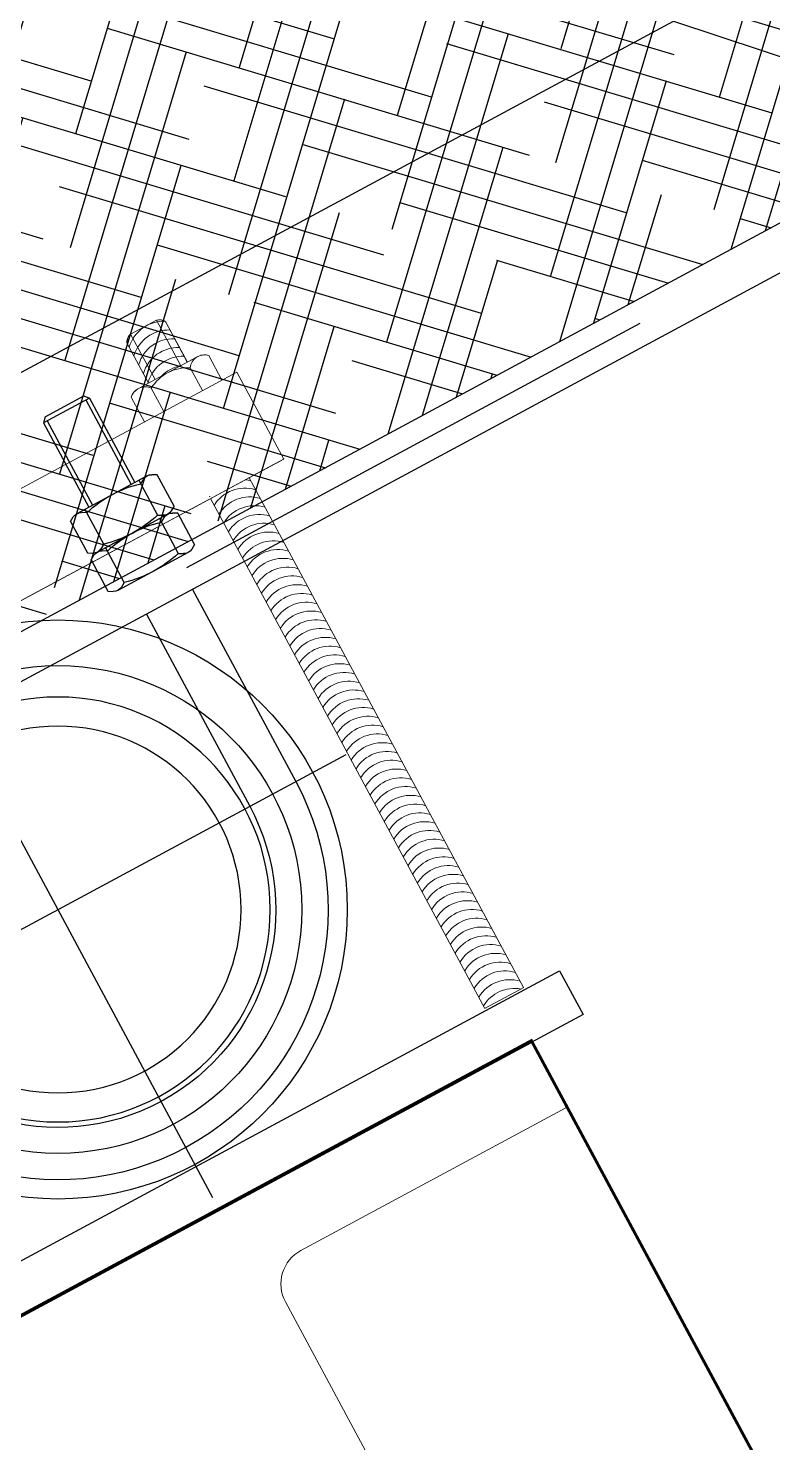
# Model space of a CAD drawing. Header units: inches. Extents: x -7660 to 802, y -193 to 3.
# Drawn here: x 316.3493 to 316.5729, y -152.5547 to -152.1301 of the extents above; entities that cross this region are included whole.
import ezdxf

# ---------------------------------------------------------------- set-up
doc = ezdxf.new("R2010")
doc.units = ezdxf.units.IN
doc.header["$MEASUREMENT"] = 0
doc.set_wipeout_variables(frame=1)
for name, color, linetype in [('0-A INSTALAR', 10, 'Continuous'), ('LINHA FINA', 9, 'Continuous'), ('À INSTALAR', 10, 'Continuous')]:
    doc.layers.add(name, color=color, linetype=linetype)

# ---------------------------------------------------------------- blocks, each defined once
blk = doc.blocks.new('*U332')
at = {"linetype": 'Continuous', "true_color": 0x939598}
h = blk.add_hatch(dxfattribs=at)
h.set_pattern_fill('HOUND', color=252, scale=0.07781485166917816, angle=135)
h.set_pattern_definition([(135, (23189.27117142202, 4963.724262901185), (-0.01719481540384413, 0.01031688924230648), [0.07781485166917816, -0.03890742583458908]), (225, (23189.27117142202, 4963.724262901185), (0.01719481540384413, 0.01031688924230648), [0.07781485166917818, -0.03890742583458909])])
h.paths.add_polyline_path([(40711.81952578435, 20616.68770633436), (40711.81952578438, 20617.1001580138), (40712.09368640527, 20617.1001580138), (40712.09368640525, 20616.68770633436)])
at = {"linetype": 'ByBlock', "lineweight": -3, "elevation": -4.579386081537542e-06}
for points in [[(40711.81172974774, 20616.70329840759), (40711.85980530685, 20616.70329840759), (40711.85980530687, 20617.06247717018), (40711.81172974776, 20617.10795405042), (40711.81172974774, 20616.70329840759), (40712.1027817813, 20616.70329840759), (40712.1027817813, 20616.6305353992), (40711.81172974774, 20616.6305353992)], [(40711.81172974776, 20617.10795405042), (40712.10278178132, 20617.10795405042), (40712.05600556163, 20617.06247717018), (40711.85980530687, 20617.06247717018)], [(40711.81952578435, 20616.68770633436), (40711.81952578438, 20617.1001580138), (40712.09368640527, 20617.1001580138), (40712.09368640525, 20616.68770633436)]]:
    blk.add_lwpolyline(points, close=True, dxfattribs=at)
at = {"elevation": -4.579386081537542e-06}
blk.add_lwpolyline([(40711.81562776605, 20616.94107752429), (40711.81562776605, 20617.03203128478)], dxfattribs=at)
blk = doc.blocks.new('Pipe Aux RRU Suporte')
for p, q in [((40710.58152763164, 20616.94014708022, -4.579386081536062e-06), (40710.54302943825, 20616.94014707985, -4.579386081536062e-06)), ((40710.58152763164, 20616.9309116346, -4.579386081536062e-06), (40710.54302943825, 20616.93091163422, -4.579386081536062e-06)), ((40710.58152763164, 20616.85395755422, -4.579386081536062e-06), (40710.54302943826, 20616.85395755458, -4.579386081536062e-06)), ((40710.58152763164, 20616.84472210861, -4.579386081536062e-06), (40710.54302943826, 20616.84472210897, -4.579386081536062e-06))]:
    blk.add_line(p, q)
at = {"linetype": 'ByBlock', "lineweight": -3}
blk.add_circle((40710.54302943825, 20616.89243459441, -4.579386081536062e-06), 0.03750859076539309, dxfattribs=at)
blk.add_circle((40710.54302943825, 20616.89243459441, -4.579386081536062e-06), 0.0323574432272988)
for radius in [0.04771248543888035, 0.03847703982221023]:
    blk.add_arc((40710.54302943825, 20616.89243459441, -4.579386081536062e-06), radius, 90.0000000066701, 270.0000000066701)
at = {"layer": 'LINHA FINA', "color": 8}
for p, q in [((40710.54302943826, 20616.83464258666, -4.579386081536062e-06), (40710.54302943825, 20616.95022660215, -4.579386081536062e-06)), ((40710.58830316805, 20616.94421859766, -4.579386081536062e-06), (40710.5878299988, 20616.94339904428, -4.579386081536062e-06)), ((40710.59460113406, 20616.94421859856, -4.579386081536062e-06), (40710.59507430348, 20616.94339904528, -4.579386081536062e-06)), ((40710.59598667003, 20616.94421859763, -4.579386081536062e-06), (40710.59551350078, 20616.94339904424, -4.579386081536062e-06)), ((40710.60228463602, 20616.94421859851, -4.579386081536062e-06), (40710.60275780545, 20616.94339904524, -4.579386081536062e-06)), ((40710.58761040023, 20616.94257949093, -4.579386081536062e-06), (40710.58761040169, 20616.92847922399, -4.579386081536062e-06)), ((40710.58830316838, 20616.94094038435, -4.579386081536062e-06), (40710.58782999897, 20616.94175993762, -4.579386081536062e-06)), ((40710.59460113439, 20616.94094038523, -4.579386081536062e-06), (40710.59507430364, 20616.94175993861, -4.579386081536062e-06)), ((40710.59529390221, 20616.94257949197, -4.579386081536062e-06), (40710.59529390367, 20616.92847922503, -4.579386081536062e-06)), ((40710.5952939022, 20616.94257949197, -4.579386081536062e-06), (40710.59529390367, 20616.92847922503, -4.579386081536062e-06)), ((40710.59529390221, 20616.94257949088, -4.579386081536062e-06), (40710.59529390367, 20616.92847922393, -4.579386081536062e-06)), ((40710.5952939022, 20616.9425794909, -4.579386081536062e-06), (40710.59529390367, 20616.92847922394, -4.579386081536062e-06)), ((40710.59598667036, 20616.94094038431, -4.579386081536062e-06), (40710.59551350094, 20616.94175993757, -4.579386081536062e-06)), ((40710.60228463637, 20616.94094038519, -4.579386081536062e-06), (40710.60275780562, 20616.94175993856, -4.579386081536062e-06)), ((40710.60297740419, 20616.94257949192, -4.579386081536062e-06), (40710.60297740564, 20616.92847922498, -4.579386081536062e-06)), ((40710.60297740419, 20616.94257949192, -4.579386081536062e-06), (40710.60297740564, 20616.92847922498, -4.579386081536062e-06)), ((40710.60297740419, 20616.94257949085, -4.579386081536062e-06), (40710.60297740564, 20616.92847922388, -4.579386081536062e-06)), ((40710.59529390238, 20616.94094038505, -4.579386081536062e-06), (40710.58830316838, 20616.94094038435, -4.579386081536062e-06)), ((40710.60297740436, 20616.94094038501, -4.579386081536062e-06), (40710.59598667036, 20616.94094038431, -4.579386081536062e-06)), ((40710.619886147, 20616.94014707515, -4.579386081536062e-06), (40710.60297740444, 20616.94014707515, -4.579386081536062e-06)), ((40710.619886147, 20616.93940917574, -4.579386081536062e-06), (40710.60297740444, 20616.93940917575, -4.579386081536062e-06)), ((40710.619886147, 20616.94014707514, -4.579386081536062e-06), (40710.619886147, 20616.93091162857, -4.579386081536062e-06)), ((40710.62069065913, 20616.93940917574, -4.579386081536062e-06), (40710.619886147, 20616.94014707514, -4.579386081536062e-06)), ((40710.62069065914, 20616.93164952896, -4.579386081536062e-06), (40710.62069065913, 20616.93940917574, -4.579386081536062e-06)), ((40710.619886147, 20616.93164952898, -4.579386081536062e-06), (40710.60297740444, 20616.93164952899, -4.579386081536062e-06)), ((40710.62069065913, 20616.93164952897, -4.579386081536062e-06), (40710.619886147, 20616.93091162857, -4.579386081536062e-06)), ((40710.5883031695, 20616.93011833072, -4.579386081536062e-06), (40710.58783000025, 20616.92929877734, -4.579386081536062e-06)), ((40710.5883031695, 20616.93011833072, -4.579386081536062e-06), (40710.5952939035, 20616.93011833144, -4.579386081536062e-06)), ((40710.59460113551, 20616.93011833161, -4.579386081536062e-06), (40710.59507430493, 20616.92929877833, -4.579386081536062e-06)), ((40710.59598667148, 20616.93011833067, -4.579386081536062e-06), (40710.59551350225, 20616.9292987773, -4.579386081536062e-06)), ((40710.59598667148, 20616.93011833067, -4.579386081536062e-06), (40710.60297740548, 20616.9301183314, -4.579386081536062e-06)), ((40710.60228463749, 20616.93011833157, -4.579386081536062e-06), (40710.6027578069, 20616.92929877828, -4.579386081536062e-06)), ((40710.61988614699, 20616.93091162953, -4.579386081536062e-06), (40710.60297740539, 20616.93091162953, -4.579386081536062e-06)), ((40710.58830316985, 20616.92684011739, -4.579386081536062e-06), (40710.58783000043, 20616.92765967068, -4.579386081536062e-06)), ((40710.59460113585, 20616.92684011829, -4.579386081536062e-06), (40710.5950743051, 20616.92765967167, -4.579386081536062e-06)), ((40710.59598667183, 20616.92684011735, -4.579386081536062e-06), (40710.5955135024, 20616.92765967063, -4.579386081536062e-06)), ((40710.60228463783, 20616.92684011825, -4.579386081536062e-06), (40710.60275780709, 20616.92765967163, -4.579386081536062e-06)), ((40710.4852374305, 20616.8924345944, -4.579386081536062e-06), (40710.600821446, 20616.89243459441, -4.579386081536062e-06)), ((40710.58830316985, 20616.85802907143, -4.579386081536062e-06), (40710.58783000043, 20616.85720951815, -4.579386081536062e-06)), ((40710.59460113586, 20616.85802907053, -4.579386081536062e-06), (40710.59507430511, 20616.85720951715, -4.579386081536062e-06)), ((40710.59598667183, 20616.85802907148, -4.579386081536062e-06), (40710.59551350241, 20616.8572095182, -4.579386081536062e-06)), ((40710.60228463783, 20616.85802907058, -4.579386081536062e-06), (40710.60275780709, 20616.8572095172, -4.579386081536062e-06)), ((40710.58761040025, 20616.84228969789, -4.579386081536062e-06), (40710.58761040171, 20616.85638996485, -4.579386081536062e-06)), ((40710.58830316952, 20616.8547508581, -4.579386081536062e-06), (40710.58783000027, 20616.85557041148, -4.579386081536062e-06)), ((40710.58830316952, 20616.8547508581, -4.579386081536062e-06), (40710.59529390351, 20616.85475085738, -4.579386081536062e-06)), ((40710.59460113553, 20616.85475085721, -4.579386081536062e-06), (40710.59507430495, 20616.85557041049, -4.579386081536062e-06)), ((40710.59529390222, 20616.84228969794, -4.579386081536062e-06), (40710.59529390369, 20616.8563899649, -4.579386081536062e-06)), ((40710.59529390222, 20616.84228969792, -4.579386081536062e-06), (40710.59529390369, 20616.85638996489, -4.579386081536062e-06)), ((40710.59529390222, 20616.84228969685, -4.579386081536062e-06), (40710.59529390369, 20616.85638996381, -4.579386081536062e-06)), ((40710.59529390222, 20616.84228969685, -4.579386081536062e-06), (40710.59529390369, 20616.85638996381, -4.579386081536062e-06)), ((40710.5959866715, 20616.85475085814, -4.579386081536062e-06), (40710.59551350225, 20616.85557041153, -4.579386081536062e-06)), ((40710.5959866715, 20616.85475085814, -4.579386081536062e-06), (40710.60297740548, 20616.85475085743, -4.579386081536062e-06)), ((40710.6022846375, 20616.85475085725, -4.579386081536062e-06), (40710.60275780692, 20616.85557041055, -4.579386081536062e-06)), ((40710.6029774042, 20616.84228969799, -4.579386081536062e-06), (40710.60297740566, 20616.85638996495, -4.579386081536062e-06)), ((40710.6029774042, 20616.8422896969, -4.579386081536062e-06), (40710.60297740566, 20616.85638996384, -4.579386081536062e-06)), ((40710.6029774042, 20616.8422896969, -4.579386081536062e-06), (40710.60297740566, 20616.85638996384, -4.579386081536062e-06)), ((40710.619886147, 20616.85321965984, -4.579386081536062e-06), (40710.60297740444, 20616.85321965984, -4.579386081536062e-06)), ((40710.619886147, 20616.8539575593, -4.579386081536062e-06), (40710.6029774054, 20616.85395755929, -4.579386081536062e-06)), ((40710.619886147, 20616.84472211368, -4.579386081536062e-06), (40710.619886147, 20616.85395756025, -4.579386081536062e-06)), ((40710.62069065915, 20616.85321965985, -4.579386081536062e-06), (40710.619886147, 20616.85395756025, -4.579386081536062e-06)), ((40710.62069065915, 20616.85321965986, -4.579386081536062e-06), (40710.62069065915, 20616.84546001308, -4.579386081536062e-06)), ((40710.619886147, 20616.84546001308, -4.579386081536062e-06), (40710.60297740444, 20616.84546001308, -4.579386081536062e-06)), ((40710.619886147, 20616.84472211368, -4.579386081536062e-06), (40710.60297740444, 20616.84472211368, -4.579386081536062e-06)), ((40710.62069065915, 20616.84546001308, -4.579386081536062e-06), (40710.619886147, 20616.84472211368, -4.579386081536062e-06)), ((40710.5883031684, 20616.84392880448, -4.579386081536062e-06), (40710.58782999898, 20616.84310925121, -4.579386081536062e-06)), ((40710.59529390239, 20616.84392880377, -4.579386081536062e-06), (40710.5883031684, 20616.84392880448, -4.579386081536062e-06)), ((40710.59460113441, 20616.8439288036, -4.579386081536062e-06), (40710.59507430366, 20616.84310925021, -4.579386081536062e-06)), ((40710.59598667038, 20616.84392880452, -4.579386081536062e-06), (40710.59551350096, 20616.84310925125, -4.579386081536062e-06)), ((40710.60297740437, 20616.84392880381, -4.579386081536062e-06), (40710.59598667038, 20616.84392880452, -4.579386081536062e-06)), ((40710.60228463639, 20616.84392880364, -4.579386081536062e-06), (40710.60275780564, 20616.84310925026, -4.579386081536062e-06)), ((40710.58830316806, 20616.84065059117, -4.579386081536062e-06), (40710.58782999881, 20616.84147014454, -4.579386081536062e-06)), ((40710.59460113406, 20616.84065059027, -4.579386081536062e-06), (40710.59507430349, 20616.84147014354, -4.579386081536062e-06)), ((40710.59598667005, 20616.8406505912, -4.579386081536062e-06), (40710.5955135008, 20616.84147014458, -4.579386081536062e-06)), ((40710.60228463604, 20616.8406505903, -4.579386081536062e-06), (40710.60275780547, 20616.84147014359, -4.579386081536062e-06))]:
    blk.add_line(p, q, dxfattribs=at)
at = {"layer": 'LINHA FINA', "color": 8, "elevation": -4.579386081536062e-06}
for points in [[(40710.58830316805, 20616.94421859766), (40710.59460113419, 20616.94421859832)], [(40710.59598667003, 20616.94421859763), (40710.60228463617, 20616.94421859828)], [(40710.59460113571, 20616.92684011805), (40710.58830316985, 20616.92684011739)], [(40710.60228463769, 20616.92684011801), (40710.59598667183, 20616.92684011735)], [(40710.59460113572, 20616.85802907078), (40710.58830316985, 20616.85802907143)], [(40710.6022846377, 20616.85802907082), (40710.59598667183, 20616.85802907148)], [(40710.58830316806, 20616.84065059117), (40710.5946011342, 20616.84065059051)], [(40710.59598667005, 20616.8406505912), (40710.60228463618, 20616.84065059055)]]:
    blk.add_lwpolyline(points, dxfattribs=at)
at = {"layer": 'LINHA FINA', "color": 8}
for centre, radius, start, end in [((40710.58924950689, 20616.9425794911, -4.579386081536062e-06), 0.001639106662122853, 150.0000058611441, 210.000006017097), ((40710.59365479554, 20616.9425794918, -4.579386081536062e-06), 0.001639106662122853, 330.0000058611441, 30.00000601709706), ((40710.59693300886, 20616.94257949106, -4.579386081536062e-06), 0.001639106662122853, 150.0000058611441, 210.000006017097), ((40710.60133829752, 20616.94257949176, -4.579386081536062e-06), 0.001639106662122853, 330.0000058611441, 30.00000601709706), ((40710.60908883176, 20616.93552935967, -4.579386081536062e-06), 0.02147843080309596, 165.4083515119753, 194.5916604131097), ((40710.57381547214, 20616.93552935628, -4.579386081536062e-06), 0.02147843080309596, 345.4083515119752, 14.59166041310969), ((40710.61677233374, 20616.93552935962, -4.579386081536062e-06), 0.02147843080309596, 165.4083515119753, 194.5916604131097), ((40710.58149897412, 20616.93552935623, -4.579386081536062e-06), 0.02147843080309596, 345.4083515119752, 14.59166041310969), ((40710.58924950835, 20616.92847922415, -4.579386081536062e-06), 0.001639106662122853, 150.0000058611441, 210.000006017097), ((40710.59365479701, 20616.92847922485, -4.579386081536062e-06), 0.001639106662122853, 330.0000058611441, 30.00000601709706), ((40710.59693301033, 20616.92847922411, -4.579386081536062e-06), 0.001639106662122853, 150.0000058611441, 210.000006017097), ((40710.60133829899, 20616.9284792248, -4.579386081536062e-06), 0.001639106662122853, 330.0000058611441, 30.00000601709706), ((40710.58924950836, 20616.85638996468, -4.579386081536062e-06), 0.001639106662122853, 149.9999939971675, 209.9999941522359), ((40710.59365479703, 20616.85638996399, -4.579386081536062e-06), 0.001639106662122853, 329.9999939971675, 29.99999415223601), ((40710.59693301034, 20616.85638996472, -4.579386081536062e-06), 0.001639106662122853, 149.9999939971675, 209.9999941522359), ((40710.601338299, 20616.85638996402, -4.579386081536062e-06), 0.001639106662122853, 329.9999939971675, 29.99999415223601), ((40710.60908883177, 20616.84933982915, -4.579386081536062e-06), 0.02147843080309596, 165.4083396006622, 194.5916485020894), ((40710.57381547215, 20616.84933983255, -4.579386081536062e-06), 0.02147843080309596, 345.4083396006622, 14.5916485020894), ((40710.61677233375, 20616.8493398292, -4.579386081536062e-06), 0.02147843080309596, 165.4083396006622, 194.5916485020894), ((40710.58149897413, 20616.8493398326, -4.579386081536062e-06), 0.02147843080309596, 345.4083396006622, 14.5916485020894), ((40710.58924950691, 20616.84228969772, -4.579386081536062e-06), 0.001639106662122853, 149.9999939971675, 209.9999941522359), ((40710.59365479556, 20616.84228969702, -4.579386081536062e-06), 0.001639106662122853, 329.9999939971675, 29.99999415223601), ((40710.59693300888, 20616.84228969777, -4.579386081536062e-06), 0.001639106662122853, 149.9999939971675, 209.9999941522359), ((40710.60133829754, 20616.84228969707, -4.579386081536062e-06), 0.001639106662122853, 329.9999939971675, 29.99999415223601)]:
    blk.add_arc(centre, radius, start, end, dxfattribs=at)
blk = doc.blocks.new('*U335')
at = {"color": 4, "linetype": 'ByBlock'}
for name, p, rotation in [('*U332', (41831.7612632743, 66237.22616739085), 241.7342386315145), ('Pipe Aux RRU Suporte', (41831.17868622888, 66236.14265396206, -4.579386081537542e-06), 241.7342386316476)]:
    blk.add_blockref(name, p, dxfattribs=dict(at, rotation=rotation))
blk = doc.blocks.new('*U362')
at = {"lineweight": 5, "const_width": 1.28484624091928}
blk.add_lwpolyline([(375.8117220677653, 141.2327244468221), (252.0553835455725, 84.07705337399659, -0.414213562373095), (229.7428431342685, 92.29115749680432), (91.93062841459263, 390.6891078176111, -0.4142135623730534), (100.1447325374633, 413.0016482288479), (223.9010710596563, 470.1573193016735)], format="xyb", close=True, dxfattribs=at)
at = {"layer": 'LINHA FINA', "lineweight": 5}
for p, q in [((150.9365709572317, 634.7663774352133), (145.0258733585797, 632.0365787695966)), ((150.9355800826049, 634.7625292253942), (145.0271639816834, 632.0337842474307)), ((150.9355800826049, 634.7625292253942), (155.7313262813636, 624.3785379450908)), ((151.3785625369224, 634.8137633269235), (150.9365709572317, 634.7663774352133)), ((151.8339389878743, 634.7815303111533), (151.3785625369224, 634.8137633269235)), ((152.2301616855175, 634.6779828642947), (151.8339389878743, 634.7815303111533)), ((152.6258285085071, 634.4859052380892), (152.2301616855175, 634.6779828642947)), ((152.958201224551, 634.2262445427696), (152.6258285085071, 634.4859052380892)), ((157.1924404685024, 625.0580564098593), (152.958201224551, 634.2262445427696)), ((157.1950290996614, 625.0524513753967), (152.9582012246039, 634.2262445427939)), ((144.1440468481108, 630.5746354200115), (144.1239657254073, 630.1462381010923)), ((144.1239657254073, 630.1462381010923), (148.3575168485385, 620.9735824637414)), ((144.1239657254621, 630.1462381011818), (148.3597848093316, 620.9746292192883)), ((144.2622627895471, 631.0082203501853), (144.1440468481108, 630.5746354200115)), ((144.4538869041424, 631.3989274610922), (144.2622627895471, 631.0082203501853)), ((144.69769518026, 631.7291103705118), (144.4538869041424, 631.3989274610922)), ((145.0258733585797, 632.0365787695966), (144.69769518026, 631.7291103705118)), ((145.0271639816834, 632.0337842474307), (149.8229101804442, 621.6497929671925)), ((146.2183747255255, 619.9862819593845), (159.3104891282075, 626.0288216365705)), ((159.8135173574566, 626.2685754855734), (157.1924404685024, 625.0580564098593)), ((160.3448952834588, 626.4106333298266), (159.8135173574566, 626.2685754855734)), ((160.9193532159843, 626.4565142551751), (160.3448952834588, 626.4106333298266)), ((161.4656821918578, 626.4013738725666), (160.9193532159843, 626.4565142551751)), ((162.0037863956589, 626.2444569161307), (161.4656821918578, 626.4013738725666)), ((164.5989501809082, 620.6252775467169), (162.0037863956589, 626.2444569161307)), ((162.0037863970632, 626.2444569177408), (164.598950181376, 620.625277545843)), ((157.7764573017246, 623.7935137398084), (160.181832430616, 618.5852743249045)), ((-2.880457198281249, 543.2765289161905), (168.0183453729326, 622.2044922282619)), ((145.9321525795102, 619.8646649792239), (145.4202662177025, 619.54943744558)), ((146.218374725497, 619.9862819593075), (145.9321525795102, 619.8646649792239)), ((148.3575168485385, 620.9735824637414), (146.218374725497, 619.9862819593075)), ((148.8892761289899, 619.828147936756), (151.3475969312587, 614.5052678838981)), ((177.1895659440791, 602.3465034133834), (168.0183453787984, 622.2044922309706)), ((144.595567349879, 618.639951247335), (144.3353153982166, 618.0844440348335)), ((144.3353153982166, 618.0844440348335), (146.9304791830071, 612.4652646632202)), ((144.3353153983791, 618.0844440358701), (146.9304791826918, 612.4652646639723)), ((144.9622657645135, 619.1364461579954), (144.595567349879, 618.639951247335)), ((145.4202662177025, 619.54943744558), (144.9622657645135, 619.1364461579954)), ((6.290763367688555, 523.4185400989854), (177.1895659389024, 602.3465034110568)), ((177.2879750243216, 602.3919526977436), (173.8685798325105, 600.8127380155286)), ((173.7769231860837, 600.7704072772644), (156.1084521886687, 592.610394392646)), ((156.2001088343186, 592.6527251327309), (173.8685798329763, 600.8127380145895)), ((169.3078797878113, 598.7064226964346), (223.022922046874, 482.3999070215776)), ((223.0229220472178, 482.3999070209028), (169.3078797881041, 598.7064226958005)), ((214.1873763209929, 478.3192954643215), (160.4723340619565, 594.6258111391905)), ((160.4723340615235, 594.6258111395034), (214.1873763213345, 478.3192954635816)), ((156.1016997491621, 592.6072758452673), (27.37862955708118, 533.1577676653196)), ((214.285785406782, 478.3647447503461), (223.1213311326651, 482.4453563076675)), ((214.6846077063913, 478.3664646214755), (214.6846077063913, 478.3664646214755))]:
    blk.add_line(p, q, dxfattribs=at)
at = {"layer": 'LINHA FINA', "lineweight": 5, "extrusion": (0, 0, -1)}
for centre, major_axis, start_param, end_param in [((152.0751351963574, 626.4637220210648), (7.492883300856764, -2.758418471357369), 3.13651446414163, 4.459892003024178), ((152.9995184361035, 624.4622008595964), (7.492883300793815, -2.758418471334193), 3.136514464141853, 4.459892003022798), ((151.4443216143113, 632.5400179160096), (2.12657059613342, -0.7828724107246058), 4.135912535213, 5.091240929732899), ((146.3892894489126, 630.2054000760982), (2.126570596027166, -0.7828724106854897), 2.762740704198777, 3.71806909881782), ((153.9239016760043, 622.4606796980709), (7.492883300856764, -2.758418471357369), 3.13651446414163, 4.459892003024178), ((153.9239016760043, 622.4606796980709), (7.492883300856764, -2.758418471357369), 3.13651446414163, 4.459892003024178), ((154.8482849157787, 620.4591585366798), (-2.758418471333751, -7.492883300792605), 1.565718137346693, 2.889095676233756), ((155.7726681556021, 618.4576373751827), (7.492883300793815, -2.758418471334193), 3.136514464141853, 4.459892003022798), ((160.8838466321886, 623.3050322142074), (2.95187538445037, -1.086698839241496), 2.944775055733657, 4.723673610584928), ((156.686979806709, 614.2935897549451), (-3.303468117403172, -8.973439435976037), 1.835306215134026, 2.903035029039337), ((156.6970513954518, 616.4561162136977), (7.492883300757192, -2.758418471320711), 3.61418647921141, 4.240289659474277), ((147.3789759916091, 616.9539883418917), (3.046904607733631, -1.121682750547484), 3.144473481922229, 4.843467042456379)]:
    blk.add_ellipse(centre, major_axis=major_axis, ratio=1, start_param=start_param, end_param=end_param, dxfattribs=at)
at = {"layer": 'LINHA FINA', "lineweight": 5}
for centre, major_axis, start_param, end_param in [((166.8495222305134, 590.495625692155), (-2.758418471359566, -7.492883300862723), 3.136514464142441, 3.291014297121161), ((166.8495222305134, 590.495625692155), (-2.758418471359566, -7.492883300862723), 4.444410394810736, 4.459892003024785), ((167.7358909198592, 588.5082088550852), (-2.758418471335707, -7.492883300797924), 3.136514464142399, 4.459892003029207), ((168.6982887101093, 586.4925833692016), (-2.758418471335707, -7.492883300797924), 3.136514464142399, 4.459892003029207), ((169.6226719499875, 584.4910622077941), (7.492883300809612, -2.758418471340011), 1.565718137347517, 2.889095676231848), ((170.547055189758, 582.4895410462725), (-2.758418471359566, -7.492883300862723), 3.136514464142441, 4.459892003024785), ((171.4714384295814, 580.4880198847757), (-2.758418471335707, -7.492883300797924), 3.136514464142399, 4.459892003029207), ((172.3958216693783, 578.4864987232664), (7.492883300809612, -2.758418471340011), 1.565718137347517, 2.889095676231848), ((173.320204909281, 576.4849775618061), (-2.758418471359566, -7.492883300862723), 3.136514464142441, 4.459892003024785), ((174.2445881490007, 574.4834564003252), (-2.758418471335707, -7.492883300797924), 3.136514464142399, 4.459892003029207), ((175.1689713888261, 572.4819352388934), (7.492883300809612, -2.758418471340011), 1.565718137347517, 2.889095676231848), ((176.0933546287267, 570.4804140773679), (-2.758418471359566, -7.492883300862723), 3.136514464142441, 4.459892003024785), ((177.0177378684728, 568.4788929158995), (-2.758418471335707, -7.492883300797924), 3.136514464142399, 4.459892003029207), ((177.9421211082961, 566.4773717544023), (7.492883300809612, -2.758418471340011), 1.565718137347517, 2.889095676231848), ((178.8665043481439, 564.4758505928526), (-2.758418471359566, -7.492883300862723), 3.136514464142441, 4.459892003024785), ((179.7908875879184, 562.4743294314612), (-2.758418471335707, -7.492883300797924), 3.136514464142399, 4.459892003029207), ((180.7152708277947, 560.4728082699887), (-2.758418471335707, -7.492883300797924), 3.136514464142399, 4.459892003029207), ((181.639654067673, 558.4712871085812), (7.492883300809612, -2.758418471340011), 1.565718137347517, 2.889095676231848), ((182.5640373074943, 556.469765947019), (-2.758418471359566, -7.492883300862723), 3.136514464142441, 4.459892003024785), ((183.4884205472933, 554.4682447855748), (-2.758418471335707, -7.492883300797924), 3.136514464142399, 4.459892003029207), ((184.4128037870638, 552.4667236240534), (7.492883300809612, -2.758418471340011), 1.565718137347517, 2.889095676231848), ((185.3371870269908, 550.4652024625403), (-2.758418471359566, -7.492883300862723), 3.136514464142441, 4.459892003024785), ((186.2615702666862, 548.4636813011124), (-2.758418471335707, -7.492883300797924), 3.136514464142399, 4.459892003029207), ((187.1859535065624, 546.4621601396398), (7.492883300809612, -2.758418471340011), 1.565718137347517, 2.889095676231848), ((188.1103367464121, 544.4606389781551), (-2.758418471359566, -7.492883300862723), 3.136514464142441, 4.459892003024785), ((189.0347199861847, 542.4591178166985), (-2.758418471335707, -7.492883300797924), 3.136514464142399, 4.459892003029207), ((189.959103226008, 540.4575966552015), (7.492883300809612, -2.758418471340011), 1.565718137347517, 2.889095676231848), ((190.8834864658558, 538.4560754936517), (-2.758418471359566, -7.492883300862723), 3.136514464142441, 4.459892003024785), ((191.8078697056547, 536.4545543322075), (-2.758418471335707, -7.492883300797924), 3.136514464142399, 4.459892003029207), ((192.770267495854, 534.4389288463643), (-2.758418471335707, -7.492883300797924), 3.136514464142399, 4.459892003029207), ((193.6946507357831, 532.4374076849161), (7.492883300809612, -2.758418471340011), 1.565718137347517, 2.889095676231848), ((194.6190339755535, 530.4358865233949), (-2.758418471359566, -7.492883300862723), 3.136514464142441, 4.459892003024785), ((195.543417215377, 528.4343653618978), (-2.758418471335707, -7.492883300797924), 3.136514464142399, 4.459892003029207), ((196.4678004551475, 526.4328442003762), (7.492883300809612, -2.758418471340011), 1.565718137347517, 2.889095676231848), ((197.3921836950765, 524.4313230389282), (-2.758418471359566, -7.492883300862723), 3.136514464142441, 4.459892003024785), ((198.3165669347698, 522.4298018774352), (-2.758418471335707, -7.492883300797924), 3.136514464142399, 4.459892003029207), ((199.2409501746216, 520.4282807160157), (7.492883300809612, -2.758418471340011), 1.565718137347517, 2.889095676231848), ((200.1653334144978, 518.4267595545431), (-2.758418471359566, -7.492883300862723), 3.136514464142441, 4.459892003024785), ((201.0897166542683, 516.4252383930215), (-2.758418471335707, -7.492883300797924), 3.136514464142399, 4.459892003029207), ((202.0140998940672, 514.4237172315775), (7.492883300809612, -2.758418471340011), 1.565718137347517, 2.889095676231848), ((202.9384831339395, 512.4221960699746), (-2.758418471359566, -7.492883300862723), 3.136514464142441, 4.459892003024785), ((203.8628663737139, 510.4206749085834), (-2.758418471335707, -7.492883300797924), 3.136514464142399, 4.459892003029207), ((204.8252641639641, 508.4050494226996), (-2.758418471335707, -7.492883300797924), 3.136514464142399, 4.459892003029207), ((205.7496474038423, 506.403528261292), (7.492883300809612, -2.758418471340011), 1.565718137347517, 2.889095676231848), ((206.6740306436637, 504.40200709973), (-2.758418471359566, -7.492883300862723), 3.136514464142441, 4.459892003024785), ((207.5984138834627, 502.4004859382858), (-2.758418471335707, -7.492883300797924), 3.136514464142399, 4.459892003029207), ((208.5227971232331, 500.3989647767644), (7.492883300809612, -2.758418471340011), 1.565718137347517, 2.889095676231848), ((209.4471803631602, 498.3974436152511), (-2.758418471359566, -7.492883300862723), 3.136514464142441, 4.459892003024785), ((210.3715636028555, 496.3959224538232), (-2.758418471335707, -7.492883300797924), 3.136514464142399, 4.459892003029207), ((211.2959468427317, 494.3944012923506), (7.492883300809612, -2.758418471340011), 1.565718137347517, 2.889095676231848), ((212.2203300825814, 492.3928801308659), (-2.758418471359566, -7.492883300862723), 3.136514464142441, 4.459892003024785), ((213.1447133223784, 490.3913589693566), (-2.758418471335707, -7.492883300797924), 3.136514464142399, 4.459892003029207), ((214.0690965621773, 488.3898378079126), (7.492883300809612, -2.758418471340011), 1.565718137347517, 2.889095676231848), ((214.9934798020251, 486.3883166463626), (-2.758418471359566, -7.492883300862723), 3.136514464142441, 4.459892003024785), ((215.9178630418241, 484.3867954849186), (-2.758418471335707, -7.492883300797924), 3.136514464142399, 4.459892003029207), ((216.8422462816495, 482.3852743234868), (7.492883300809612, -2.758418471340011), 1.565718137347517, 2.889095676231848), ((217.7666295214464, 480.3837531619774), (-2.758418471359566, -7.492883300862723), 3.136514464142441, 4.459892003024785), ((218.6910127612962, 478.3822320004926), (-2.758418471335707, -7.492883300797924), 3.136514464142399, 4.459892003029207), ((219.6153960010931, 476.3807108389835), (7.492883300809612, -2.758418471340011), 1.565718137347517, 2.889095676231848), ((220.5397792409165, 474.3791896774865), (7.492883300843625, -2.758418471352534), 1.682589692902011, 2.889095676229094)]:
    blk.add_ellipse(centre, major_axis=major_axis, ratio=1, start_param=start_param, end_param=end_param, dxfattribs=at)
at = {"lineweight": 5}
blk.add_wipeout([(223.90107105965018, 470.15731930167783), (375.81172206776205, 141.2327244468206), (252.05538354554233, 84.07705337398275), (244.74694518939089, 82.52986440687349), (239.1979166746953, 83.5630270107522), (234.20728832760676, 86.4545408982083), (229.74284313425295, 92.29115749683803), (91.9306284145953, 390.68910781760525), (90.46715328061393, 396.0428225623507), (90.53074409810739, 399.9739532624196), (91.41660205133743, 403.54657468846233), (93.0289805937175, 406.7944899113272), (95.99360906022827, 410.2767800386317), (100.14473253743046, 413.00164822883994)], dxfattribs=at)
for p, q in [((230.7703575557679, 455.2835941041242), (170.3061369603069, 427.3587771186153)), ((297.3219447706578, 132.2886847202561), (166.199084898897, 416.2025069129767))]:
    blk.add_line(p, q, dxfattribs=at)
blk.add_arc((173.8307460324213, 419.727115985091), 8.406254859818164, 114.7893984981612, 204.7893984981628, dxfattribs=at)
at = {"layer": 'LINHA FINA', "lineweight": 30}
blk.add_lwpolyline([(60.20555158195452, 406.6795244181219), (231.2027632387706, 485.6529370169004), (235.8175264321624, 475.6608192577813), (64.82031477534656, 396.6874066590024)], close=True, dxfattribs=at)
for radius in [64.05566203181442, 53.96815620003262]:
    blk.add_circle((121.2114453979549, 505.9364035808194), radius, dxfattribs=at)

msp = doc.modelspace()

# ---------------------------------------------------------------- block references
at = {"layer": '0-A INSTALAR', "color": 4, "linetype": 'ByBlock', "xscale": -1.700723616376009, "yscale": 1.70072361637601, "zscale": 1.70072361637601, "rotation": 180.0173893675326}
msp.add_blockref('*U335', (-68932.02813971853, 34889.60629940558, 3.671568425344808e-05), dxfattribs=at)

# ---------------------------------------------------------------- next in the draw order: block references
at = {"layer": 'À INSTALAR', "xscale": 0.001356852054730047, "yscale": 0.001356852054730047, "zscale": 0.001356852054730047, "rotation": 3.493752232565491}
msp.add_blockref('*U362', (316.2358814694405, -153.0898919342956, 2.113914413870166e-05), dxfattribs=at)

doc.saveas('drawing.dxf')
